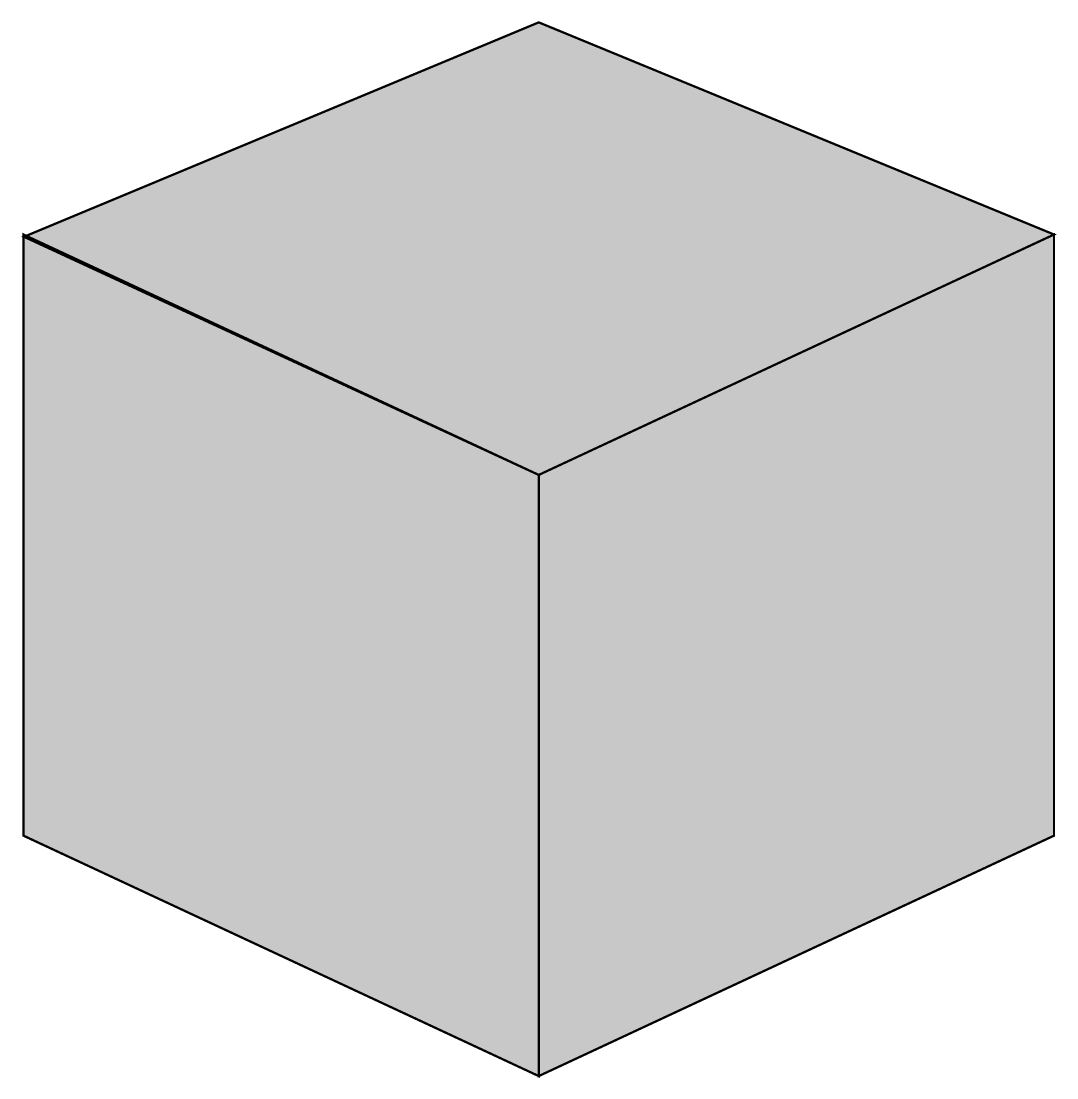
# Model space of a CAD drawing. Extents: x 0.07 to 1.43, y -3.13 to -1.74.
import ezdxf

# ---------------------------------------------------------------- set-up
doc = ezdxf.new("R2010")
doc.units = 0
doc.header["$LTSCALE"] = 0.000394
doc.layers.add('CAMADA_1', color=7, linetype='CONTINUOUS')

msp = doc.modelspace()

# ---------------------------------------------------------------- linework, layer by layer
at = {"layer": 'CAMADA_1', "color": 142, "linetype": 'CONTINUOUS', "const_width": 0.003}
msp.add_lwpolyline([(1.423449, -2.02061), (0.746276, -2.33661), (0.069799, -2.023591), (0.746276, -1.741764)], close=True, dxfattribs=at)
at = {"layer": 'CAMADA_1', "color": 184, "linetype": 'CONTINUOUS', "const_width": 0.003}
msp.add_lwpolyline([(0.069098, -2.020614), (0.746276, -2.336618), (0.746276, -3.126795), (0.069098, -2.810791)], close=True, dxfattribs=at)
at = {"layer": 'CAMADA_1', "color": 150, "linetype": 'CONTINUOUS', "const_width": 0.003}
msp.add_lwpolyline([(1.423449, -2.020614), (0.746276, -2.336618), (0.746276, -3.126795), (1.423449, -2.810791)], close=True, dxfattribs=at)
at = {"layer": 'CAMADA_1', "color": 142, "linetype": 'CONTINUOUS'}
msp.add_solid([(1.423449, -2.02061), (0.746276, -2.33661), (0.746276, -1.741764), (0.069799, -2.023591)], dxfattribs=at)
at = {"layer": 'CAMADA_1', "color": 184, "linetype": 'CONTINUOUS'}
msp.add_solid([(0.069098, -2.020614), (0.746276, -2.336618), (0.069098, -2.810791), (0.746276, -3.126795)], dxfattribs=at)
at = {"layer": 'CAMADA_1', "color": 150, "linetype": 'CONTINUOUS'}
msp.add_solid([(1.423449, -2.020614), (0.746276, -2.336618), (1.423449, -2.810791), (0.746276, -3.126795)], dxfattribs=at)

doc.saveas('drawing.dxf')
